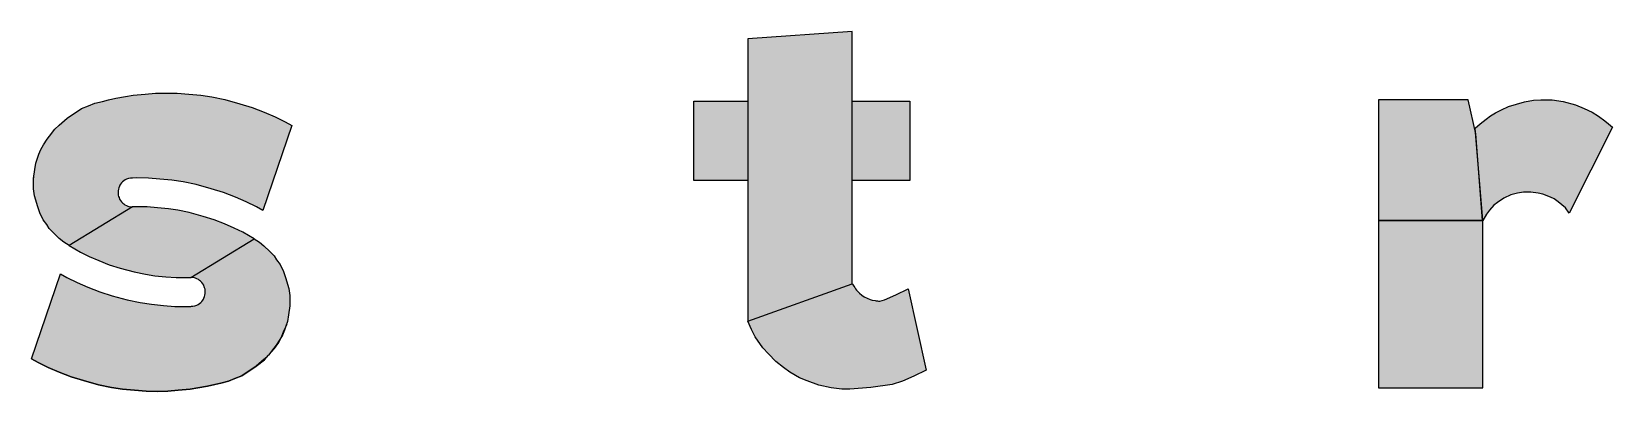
# Model space of a CAD drawing. Extents: x 0 to 119, y 0 to 84.
# Drawn here: x 114.227 to 115.281, y 7.753 to 7.992 of the extents above; entities that cross this region are included whole.
import ezdxf

# ---------------------------------------------------------------- set-up
doc = ezdxf.new("R2010")
doc.units = 0
doc.header["$MEASUREMENT"] = 0
doc.layers.add('15', color=8, linetype='CONTINUOUS')

msp = doc.modelspace()

# ---------------------------------------------------------------- linework, layer by layer
at = {"layer": '15', "linetype": 'Continuous'}
for points in [[(114.774022, 7.992373), (114.704422, 7.987573), (114.704422, 7.799411), (114.774022, 7.824373), (114.774022, 7.992373)], [(114.251902, 7.849767), (114.248161, 7.852031), (114.245261, 7.854401), (114.241378, 7.858284), (114.23852, 7.861141), (114.236854, 7.863786), (114.234561, 7.866899), (114.232317, 7.87163), (114.230861, 7.875573), (114.22868, 7.882942), (114.228013, 7.887552), (114.228013, 7.894406), (114.228854, 7.900545), (114.229655, 7.904815), (114.230656, 7.908084), (114.231621, 7.910753), (114.23303, 7.913902), (114.234729, 7.916843), (114.237218, 7.920702), (114.240226, 7.924758), (114.241289, 7.926256), (114.242198, 7.927423), (114.245103, 7.929925), (114.250435, 7.934655), (114.26013, 7.941177), (114.264816, 7.942976), (114.26892, 7.944609), (114.274087, 7.9459), (114.27803, 7.946832), (114.282968, 7.947968), (114.289452, 7.949132), (114.294513, 7.950018), (114.302586, 7.950744), (114.309368, 7.951337), (114.316248, 7.951456), (114.323819, 7.95139), (114.33157, 7.950744), (114.339545, 7.950033), (114.347024, 7.948905), (114.355628, 7.947031), (114.365639, 7.944286), (114.373874, 7.941776), (114.381958, 7.938665), (114.389118, 7.935516), (114.395914, 7.932256), (114.400221, 7.929749), (114.381021, 7.873151), (114.376714, 7.875658), (114.369918, 7.878918), (114.362758, 7.882067), (114.354674, 7.885178), (114.346439, 7.887688), (114.336428, 7.890433), (114.327824, 7.892307), (114.320345, 7.893435), (114.31237, 7.894146), (114.304619, 7.894792), (114.297048, 7.894858), (114.293981, 7.894805), (114.293506, 7.894754), (114.292649, 7.894754), (114.291342, 7.89442), (114.290108, 7.893999), (114.289222, 7.89352), (114.288238, 7.892907), (114.287353, 7.892222), (114.286628, 7.891497), (114.286126, 7.890686), (114.285701, 7.88997), (114.285354, 7.889392), (114.284897, 7.888302), (114.284633, 7.887283), (114.284398, 7.886314), (114.284398, 7.885228), (114.284398, 7.884334), (114.284558, 7.883327), (114.284824, 7.882476), (114.285115, 7.881721), (114.285449, 7.880777), (114.286116, 7.879804), (114.286719, 7.878897), (114.287612, 7.878004), (114.288209, 7.877522), (114.288973, 7.876977), (114.289977, 7.876475), (114.290871, 7.876082), (114.291559, 7.875864), (114.292269, 7.875666), (114.293487, 7.875666), (114.294151, 7.875605), (114.251902, 7.849767)], [(114.668422, 7.946059), (114.704422, 7.946059), (114.704422, 7.893259), (114.668422, 7.893259), (114.668422, 7.946059)], [(114.774022, 7.946059), (114.812422, 7.946059), (114.812422, 7.893259), (114.774022, 7.893259), (114.774022, 7.946059)], [(115.189905, 7.924308), (115.184788, 7.946932), (115.124899, 7.946932), (115.124899, 7.866532), (115.194388, 7.866532), (115.189882, 7.92428)], [(115.194499, 7.866532), (115.189476, 7.928046), (115.192838, 7.930812), (115.196646, 7.933953), (115.199596, 7.936238), (115.203023, 7.938141), (115.207021, 7.940235), (115.211589, 7.94252), (115.21692, 7.944138), (115.222345, 7.945566), (115.228246, 7.946613), (115.233145, 7.946878), (115.235662, 7.946939), (115.240774, 7.94687), (115.248096, 7.945726), (115.256364, 7.943652), (115.262195, 7.941111), (115.267377, 7.938789), (115.271758, 7.936079), (115.275907, 7.933022), (115.278339, 7.931016), (115.280912, 7.928754), (115.252099, 7.871332), (115.249547, 7.87491), (115.244698, 7.878913), (115.242038, 7.880989), (115.239607, 7.882133), (115.234529, 7.884135), (115.231525, 7.884787), (115.22652, 7.885351), (115.221729, 7.885351), (115.217652, 7.884779), (115.21329, 7.883492), (115.20844, 7.881326), (115.204206, 7.878566), (115.201902, 7.876606), (115.198988, 7.873337), (115.196985, 7.870691), (115.194499, 7.866532)], [(114.375101, 7.854295), (114.367717, 7.858679), (114.3619, 7.86147), (114.355441, 7.86431), (114.348419, 7.867013), (114.341101, 7.869243), (114.331843, 7.871781), (114.324345, 7.873414), (114.318058, 7.874363), (114.310775, 7.875013), (114.303737, 7.875599), (114.297132, 7.875657), (114.294151, 7.875605), (114.251902, 7.849767), (114.255643, 7.847504), (114.259285, 7.845383), (114.265103, 7.842592), (114.271561, 7.839752), (114.278584, 7.837049), (114.285902, 7.834819), (114.29516, 7.832281), (114.302657, 7.830648), (114.308944, 7.829699), (114.316227, 7.829049), (114.323266, 7.828463), (114.329871, 7.828405), (114.332851, 7.828457), (114.375101, 7.854295)], [(115.194499, 7.866532), (115.124899, 7.866532), (115.124899, 7.754932), (115.194499, 7.754932), (115.194499, 7.866532)], [(114.375101, 7.854295), (114.378842, 7.852031), (114.381742, 7.849661), (114.385625, 7.845778), (114.388483, 7.842921), (114.390149, 7.840276), (114.392441, 7.837163), (114.394686, 7.832431), (114.396141, 7.828489), (114.398323, 7.82112), (114.39899, 7.81651), (114.39899, 7.809655), (114.398149, 7.803517), (114.397348, 7.799247), (114.396347, 7.795977), (114.395381, 7.793309), (114.393973, 7.79016), (114.392274, 7.787219), (114.389784, 7.78336), (114.386777, 7.779304), (114.385714, 7.777806), (114.384805, 7.776639), (114.3819, 7.774137), (114.376567, 7.769406), (114.366873, 7.762885), (114.362187, 7.761086), (114.358082, 7.759453), (114.352915, 7.758161), (114.348973, 7.75723), (114.344035, 7.756094), (114.33755, 7.75493), (114.33249, 7.754044), (114.324416, 7.753317), (114.317635, 7.752725), (114.310755, 7.752606), (114.303184, 7.752672), (114.295433, 7.753317), (114.287457, 7.754029), (114.279979, 7.755157), (114.271375, 7.757031), (114.261364, 7.759776), (114.253129, 7.762286), (114.245045, 7.765397), (114.237885, 7.768546), (114.231089, 7.771805), (114.226781, 7.774313), (114.245981, 7.830911), (114.250289, 7.828403), (114.257085, 7.825144), (114.264245, 7.821995), (114.272329, 7.818884), (114.280564, 7.816374), (114.290575, 7.813629), (114.299179, 7.811755), (114.306657, 7.810627), (114.314633, 7.809915), (114.322384, 7.80927), (114.329955, 7.809204), (114.333021, 7.809257), (114.333497, 7.809308), (114.334354, 7.809308), (114.33566, 7.809642), (114.336895, 7.810063), (114.33778, 7.810542), (114.338765, 7.811155), (114.33965, 7.81184), (114.340374, 7.812565), (114.340877, 7.813376), (114.341302, 7.814091), (114.341649, 7.81467), (114.342106, 7.81576), (114.34237, 7.816779), (114.342605, 7.817748), (114.342605, 7.818834), (114.342605, 7.819728), (114.342445, 7.820735), (114.342179, 7.821586), (114.341888, 7.822341), (114.341554, 7.823285), (114.340886, 7.824258), (114.340284, 7.825165), (114.339391, 7.826058), (114.338793, 7.82654), (114.33803, 7.827085), (114.337026, 7.827587), (114.336132, 7.82798), (114.335444, 7.828198), (114.334733, 7.828396), (114.333516, 7.828396), (114.332851, 7.828457), (114.375101, 7.854295)], [(114.774022, 7.824373), (114.774232, 7.824014), (114.774685, 7.823359), (114.775088, 7.82266), (114.775659, 7.821755), (114.776234, 7.820962), (114.776943, 7.820073), (114.777522, 7.819383), (114.778816, 7.818117), (114.780443, 7.816752), (114.782054, 7.815706), (114.783998, 7.814675), (114.785899, 7.813919), (114.787227, 7.813491), (114.789244, 7.81307), (114.789991, 7.812959), (114.790926, 7.812856), (114.791625, 7.812811), (114.792381, 7.812791), (114.795468, 7.813619), (114.803105, 7.817042), (114.811222, 7.820945), (114.823222, 7.766731), (114.815105, 7.762828), (114.807468, 7.759405), (114.800535, 7.757196), (114.786489, 7.755084), (114.772415, 7.754059), (114.766998, 7.754142), (114.75995, 7.754906), (114.75166, 7.756743), (114.744058, 7.759606), (114.738784, 7.761708), (114.732309, 7.765412), (114.72808, 7.768421), (114.722956, 7.772434), (114.718097, 7.777594), (114.714482, 7.781586), (114.709359, 7.789044), (114.706929, 7.793771), (114.704422, 7.799411), (114.774022, 7.824373)], [(114.226781, 7.774313), (114.231089, 7.771805), (114.237885, 7.768546), (114.245045, 7.765397), (114.253129, 7.762286), (114.261364, 7.759776), (114.271375, 7.757031), (114.279979, 7.755157), (114.287457, 7.754029), (114.295433, 7.753317), (114.303184, 7.752672), (114.310755, 7.752606), (114.317635, 7.752725), (114.324416, 7.753317), (114.33249, 7.754044), (114.33755, 7.75493), (114.344035, 7.756094), (114.348973, 7.75723), (114.352915, 7.758161), (114.358082, 7.759453), (114.362187, 7.761086), (114.366873, 7.762885), (114.376567, 7.769406), (114.382119, 7.773703), (114.384805, 7.776639), (114.38873, 7.781203), (114.39172, 7.78507), (114.393198, 7.788301), (114.395166, 7.793355), (114.397181, 7.797311)]]:
    msp.add_lwpolyline(points, dxfattribs=at)
for points in [[(114.774022, 7.992373), (114.704422, 7.987573), (114.704422, 7.799411)], [(114.774022, 7.992373), (114.704422, 7.799411), (114.774022, 7.824373)], [(114.774022, 7.992373), (114.774022, 7.824373), (114.774022, 7.992373)], [(114.289452, 7.949132), (114.284633, 7.887283), (114.282968, 7.947968)], [(114.289452, 7.949132), (114.284897, 7.888302), (114.284633, 7.887283)], [(114.289452, 7.949132), (114.284633, 7.887283), (114.284633, 7.887283)], [(114.289452, 7.949132), (114.285701, 7.88997), (114.284897, 7.888302)], [(114.289452, 7.949132), (114.286126, 7.890686), (114.285701, 7.88997)], [(114.289452, 7.949132), (114.286628, 7.891497), (114.286126, 7.890686)], [(114.289452, 7.949132), (114.287353, 7.892222), (114.286628, 7.891497)], [(114.289452, 7.949132), (114.288238, 7.892907), (114.287353, 7.892222)], [(114.289452, 7.949132), (114.289222, 7.89352), (114.288238, 7.892907)], [(114.289452, 7.949132), (114.290108, 7.893999), (114.289222, 7.89352)], [(114.294513, 7.950018), (114.290108, 7.893999), (114.289452, 7.949132)], [(114.289452, 7.949132), (114.290108, 7.893999), (114.290108, 7.893999)], [(114.294513, 7.950018), (114.291342, 7.89442), (114.290108, 7.893999)], [(114.294513, 7.950018), (114.293506, 7.894754), (114.291342, 7.89442)], [(114.294513, 7.950018), (114.293981, 7.894805), (114.293506, 7.894754)], [(114.294513, 7.950018), (114.297048, 7.894858), (114.293981, 7.894805)], [(114.294513, 7.950018), (114.293981, 7.894805), (114.293981, 7.894805)], [(114.302586, 7.950744), (114.297048, 7.894858), (114.294513, 7.950018)], [(114.302586, 7.950744), (114.304619, 7.894792), (114.297048, 7.894858)], [(114.309368, 7.951337), (114.304619, 7.894792), (114.302586, 7.950744)], [(114.309368, 7.951337), (114.31237, 7.894146), (114.304619, 7.894792)], [(114.316248, 7.951456), (114.31237, 7.894146), (114.309368, 7.951337)], [(114.316248, 7.951456), (114.320345, 7.893435), (114.31237, 7.894146)], [(114.323819, 7.95139), (114.320345, 7.893435), (114.316248, 7.951456)], [(114.323819, 7.95139), (114.327824, 7.892307), (114.320345, 7.893435)], [(114.33157, 7.950744), (114.327824, 7.892307), (114.323819, 7.95139)], [(114.33157, 7.950744), (114.336428, 7.890433), (114.327824, 7.892307)], [(114.339545, 7.950033), (114.336428, 7.890433), (114.33157, 7.950744)], [(114.339545, 7.950033), (114.346439, 7.887688), (114.336428, 7.890433)], [(114.347024, 7.948905), (114.346439, 7.887688), (114.339545, 7.950033)], [(114.347024, 7.948905), (114.354674, 7.885178), (114.346439, 7.887688)], [(114.355628, 7.947031), (114.354674, 7.885178), (114.347024, 7.948905)], [(114.250435, 7.934655), (114.26013, 7.941177), (114.251902, 7.849767)], [(114.285115, 7.881721), (114.251902, 7.849767), (114.26013, 7.941177)], [(114.284558, 7.883327), (114.26013, 7.941177), (114.264816, 7.942976)], [(114.285115, 7.881721), (114.26013, 7.941177), (114.284558, 7.883327)], [(114.284558, 7.883327), (114.264816, 7.942976), (114.26892, 7.944609)], [(114.284558, 7.883327), (114.284558, 7.883327), (114.264816, 7.942976)], [(114.284558, 7.883327), (114.26892, 7.944609), (114.274087, 7.9459)], [(114.284398, 7.885228), (114.274087, 7.9459), (114.27803, 7.946832)], [(114.284398, 7.885228), (114.284558, 7.883327), (114.274087, 7.9459)], [(114.284398, 7.885228), (114.27803, 7.946832), (114.282968, 7.947968)], [(114.284398, 7.885228), (114.282968, 7.947968), (114.284633, 7.887283)], [(114.355628, 7.947031), (114.362758, 7.882067), (114.354674, 7.885178)], [(114.365639, 7.944286), (114.362758, 7.882067), (114.355628, 7.947031)], [(114.365639, 7.944286), (114.369918, 7.878918), (114.362758, 7.882067)], [(114.373874, 7.941776), (114.369918, 7.878918), (114.365639, 7.944286)], [(114.373874, 7.941776), (114.376714, 7.875658), (114.369918, 7.878918)], [(114.381958, 7.938665), (114.376714, 7.875658), (114.373874, 7.941776)], [(114.381958, 7.938665), (114.381021, 7.873151), (114.376714, 7.875658)], [(114.381021, 7.873151), (114.381958, 7.938665), (114.400221, 7.929749)], [(114.381958, 7.938665), (114.389118, 7.935516), (114.400221, 7.929749)], [(114.668422, 7.946059), (114.704422, 7.946059), (114.704422, 7.893259)], [(114.668422, 7.946059), (114.704422, 7.893259), (114.668422, 7.893259)], [(114.668422, 7.946059), (114.668422, 7.893259), (114.668422, 7.946059)], [(114.774022, 7.946059), (114.812422, 7.946059), (114.812422, 7.893259)], [(114.774022, 7.946059), (114.812422, 7.893259), (114.774022, 7.893259)], [(114.774022, 7.946059), (114.774022, 7.893259), (114.774022, 7.946059)], [(115.189905, 7.924308), (115.184788, 7.946932), (115.124899, 7.946932)], [(115.189905, 7.924308), (115.124899, 7.946932), (115.124899, 7.866532)], [(115.203023, 7.938141), (115.201902, 7.876606), (115.199596, 7.936238)], [(115.203023, 7.938141), (115.204206, 7.878566), (115.201902, 7.876606)], [(115.207021, 7.940235), (115.204206, 7.878566), (115.203023, 7.938141)], [(115.207021, 7.940235), (115.20844, 7.881326), (115.204206, 7.878566)], [(115.211589, 7.94252), (115.20844, 7.881326), (115.207021, 7.940235)], [(115.211589, 7.94252), (115.21329, 7.883492), (115.20844, 7.881326)], [(115.21692, 7.944138), (115.21329, 7.883492), (115.211589, 7.94252)], [(115.21692, 7.944138), (115.217652, 7.884779), (115.21329, 7.883492)], [(115.222345, 7.945566), (115.217652, 7.884779), (115.21692, 7.944138)], [(115.222345, 7.945566), (115.221729, 7.885351), (115.217652, 7.884779)], [(115.221729, 7.885351), (115.222345, 7.945566), (115.22652, 7.885351)], [(115.222345, 7.945566), (115.228246, 7.946613), (115.22652, 7.885351)], [(115.22652, 7.885351), (115.228246, 7.946613), (115.231525, 7.884787)], [(115.228246, 7.946613), (115.233145, 7.946878), (115.231525, 7.884787)], [(115.231525, 7.884787), (115.233145, 7.946878), (115.234529, 7.884135)], [(115.233145, 7.946878), (115.235662, 7.946939), (115.234529, 7.884135)], [(115.234529, 7.884135), (115.235662, 7.946939), (115.239607, 7.882133)], [(115.235662, 7.946939), (115.240774, 7.94687), (115.239607, 7.882133)], [(115.239607, 7.882133), (115.240774, 7.94687), (115.242038, 7.880989)], [(115.240774, 7.94687), (115.248096, 7.945726), (115.242038, 7.880989)], [(115.242038, 7.880989), (115.248096, 7.945726), (115.244698, 7.878913)], [(115.249547, 7.87491), (115.244698, 7.878913), (115.248096, 7.945726)], [(115.249547, 7.87491), (115.248096, 7.945726), (115.256364, 7.943652)], [(115.249547, 7.87491), (115.256364, 7.943652), (115.252099, 7.871332)], [(115.280912, 7.928754), (115.252099, 7.871332), (115.256364, 7.943652)], [(115.280912, 7.928754), (115.256364, 7.943652), (115.262195, 7.941111)], [(115.280912, 7.928754), (115.262195, 7.941111), (115.267377, 7.938789)], [(115.280912, 7.928754), (115.267377, 7.938789), (115.271758, 7.936079)], [(114.241289, 7.926256), (114.242198, 7.927423), (114.241378, 7.858284)], [(114.241378, 7.858284), (114.242198, 7.927423), (114.245261, 7.854401)], [(114.242198, 7.927423), (114.245103, 7.929925), (114.245261, 7.854401)], [(114.250435, 7.934655), (114.245261, 7.854401), (114.245103, 7.929925)], [(114.250435, 7.934655), (114.248161, 7.852031), (114.245261, 7.854401)], [(114.250435, 7.934655), (114.251902, 7.849767), (114.248161, 7.852031)], [(114.389118, 7.935516), (114.395914, 7.932256), (114.400221, 7.929749)], [(115.189476, 7.928046), (115.192838, 7.930812), (115.194499, 7.866532)], [(115.192838, 7.930812), (115.196646, 7.933953), (115.194499, 7.866532)], [(115.194499, 7.866532), (115.196646, 7.933953), (115.196985, 7.870691)], [(115.196646, 7.933953), (115.199596, 7.936238), (115.196985, 7.870691)], [(115.196985, 7.870691), (115.199596, 7.936238), (115.198988, 7.873337)], [(115.199596, 7.936238), (115.201902, 7.876606), (115.198988, 7.873337)], [(115.280912, 7.928754), (115.271758, 7.936079), (115.275907, 7.933022)], [(115.280912, 7.928754), (115.275907, 7.933022), (115.278339, 7.931016)], [(114.23303, 7.913902), (114.234729, 7.916843), (114.234561, 7.866899)], [(114.234561, 7.866899), (114.234729, 7.916843), (114.236854, 7.863786)], [(114.234729, 7.916843), (114.237218, 7.920702), (114.236854, 7.863786)], [(114.236854, 7.863786), (114.237218, 7.920702), (114.23852, 7.861141)], [(114.237218, 7.920702), (114.240226, 7.924758), (114.23852, 7.861141)], [(114.23852, 7.861141), (114.240226, 7.924758), (114.241378, 7.858284)], [(114.240226, 7.924758), (114.241289, 7.926256), (114.241378, 7.858284)], [(115.189905, 7.924308), (115.124899, 7.866532), (115.194388, 7.866532)], [(115.189905, 7.924308), (115.194388, 7.866532), (115.189905, 7.924308)], [(114.229655, 7.904815), (114.230656, 7.908084), (114.230861, 7.875573)], [(114.230656, 7.908084), (114.231621, 7.910753), (114.230861, 7.875573)], [(114.230861, 7.875573), (114.231621, 7.910753), (114.232317, 7.87163)], [(114.231621, 7.910753), (114.23303, 7.913902), (114.232317, 7.87163)], [(114.232317, 7.87163), (114.23303, 7.913902), (114.234561, 7.866899)], [(114.22868, 7.882942), (114.228013, 7.887552), (114.228854, 7.900545)], [(114.228013, 7.887552), (114.228013, 7.894406), (114.228854, 7.900545)], [(114.230861, 7.875573), (114.22868, 7.882942), (114.228854, 7.900545)], [(114.229655, 7.904815), (114.230861, 7.875573), (114.228854, 7.900545)], [(114.284398, 7.885228), (114.284633, 7.887283), (114.284398, 7.885228)], [(114.285115, 7.881721), (114.286116, 7.879804), (114.251902, 7.849767)], [(114.251902, 7.849767), (114.286116, 7.879804), (114.286719, 7.878897)], [(114.251902, 7.849767), (114.286719, 7.878897), (114.287612, 7.878004)], [(114.251902, 7.849767), (114.287612, 7.878004), (114.288209, 7.877522)], [(114.251902, 7.849767), (114.288209, 7.877522), (114.289977, 7.876475)], [(114.289977, 7.876475), (114.290871, 7.876082), (114.251902, 7.849767)], [(114.251902, 7.849767), (114.289977, 7.876475), (114.289977, 7.876475)], [(114.290871, 7.876082), (114.291559, 7.875864), (114.251902, 7.849767)], [(114.251902, 7.849767), (114.291559, 7.875864), (114.293487, 7.875666)], [(114.375101, 7.854295), (114.294151, 7.875605), (114.251902, 7.849767)], [(114.284824, 7.882476), (114.284558, 7.883327), (114.285115, 7.881721)], [(114.286116, 7.879804), (114.285449, 7.880777), (114.285115, 7.881721)], [(114.291559, 7.875864), (114.293487, 7.875666), (114.293487, 7.875666)], [(114.375101, 7.854295), (114.297132, 7.875657), (114.294151, 7.875605)], [(114.375101, 7.854295), (114.303737, 7.875599), (114.297132, 7.875657)], [(114.375101, 7.854295), (114.310775, 7.875013), (114.303737, 7.875599)], [(114.375101, 7.854295), (114.318058, 7.874363), (114.310775, 7.875013)], [(114.375101, 7.854295), (114.324345, 7.873414), (114.318058, 7.874363)], [(114.375101, 7.854295), (114.331843, 7.871781), (114.324345, 7.873414)], [(114.375101, 7.854295), (114.341101, 7.869243), (114.331843, 7.871781)], [(114.375101, 7.854295), (114.348419, 7.867013), (114.341101, 7.869243)], [(114.375101, 7.854295), (114.355441, 7.86431), (114.348419, 7.867013)], [(114.375101, 7.854295), (114.3619, 7.86147), (114.355441, 7.86431)], [(115.194499, 7.866532), (115.124899, 7.866532), (115.124899, 7.754932)], [(115.194499, 7.866532), (115.124899, 7.754932), (115.194499, 7.754932)], [(115.194499, 7.866532), (115.194499, 7.754932), (115.194499, 7.866532)], [(114.375101, 7.854295), (114.251902, 7.849767), (114.255643, 7.847504)], [(114.375101, 7.854295), (114.255643, 7.847504), (114.259285, 7.845383)], [(114.375101, 7.854295), (114.259285, 7.845383), (114.265103, 7.842592)], [(114.375101, 7.854295), (114.265103, 7.842592), (114.271561, 7.839752)], [(114.375101, 7.854295), (114.271561, 7.839752), (114.278584, 7.837049)], [(114.375101, 7.854295), (114.278584, 7.837049), (114.285902, 7.834819)], [(114.375101, 7.854295), (114.285902, 7.834819), (114.29516, 7.832281)], [(114.375101, 7.854295), (114.29516, 7.832281), (114.302657, 7.830648)], [(114.375101, 7.854295), (114.302657, 7.830648), (114.308944, 7.829699)], [(114.375101, 7.854295), (114.308944, 7.829699), (114.316227, 7.829049)], [(114.375101, 7.854295), (114.316227, 7.829049), (114.323266, 7.828463)], [(114.375101, 7.854295), (114.323266, 7.828463), (114.329871, 7.828405)], [(114.375101, 7.854295), (114.329871, 7.828405), (114.332851, 7.828457)], [(114.375101, 7.854295), (114.332851, 7.828457), (114.375101, 7.854295)], [(114.335444, 7.828198), (114.333516, 7.828396), (114.375101, 7.854295)], [(114.375101, 7.854295), (114.333516, 7.828396), (114.333516, 7.828396)], [(114.336132, 7.82798), (114.335444, 7.828198), (114.375101, 7.854295)], [(114.337026, 7.827587), (114.336132, 7.82798), (114.375101, 7.854295)], [(114.338793, 7.82654), (114.337026, 7.827587), (114.375101, 7.854295)], [(114.375101, 7.854295), (114.337026, 7.827587), (114.337026, 7.827587)], [(114.339391, 7.826058), (114.338793, 7.82654), (114.375101, 7.854295)], [(114.340284, 7.825165), (114.339391, 7.826058), (114.375101, 7.854295)], [(114.340886, 7.824258), (114.340284, 7.825165), (114.375101, 7.854295)], [(114.341554, 7.823285), (114.340886, 7.824258), (114.375101, 7.854295)], [(114.341888, 7.822341), (114.341554, 7.823285), (114.375101, 7.854295)], [(114.342179, 7.821586), (114.341888, 7.822341), (114.375101, 7.854295)], [(114.342445, 7.820735), (114.342179, 7.821586), (114.375101, 7.854295)], [(114.342605, 7.818834), (114.342445, 7.820735), (114.375101, 7.854295)], [(114.375101, 7.854295), (114.342445, 7.820735), (114.342445, 7.820735)], [(114.344035, 7.756094), (114.342605, 7.818834), (114.375101, 7.854295)], [(114.344035, 7.756094), (114.375101, 7.854295), (114.348973, 7.75723)], [(114.352915, 7.758161), (114.348973, 7.75723), (114.375101, 7.854295)], [(114.358082, 7.759453), (114.352915, 7.758161), (114.375101, 7.854295)], [(114.362187, 7.761086), (114.358082, 7.759453), (114.375101, 7.854295)], [(114.375101, 7.854295), (114.367717, 7.858679), (114.3619, 7.86147)], [(114.366873, 7.762885), (114.362187, 7.761086), (114.375101, 7.854295)], [(114.376567, 7.769406), (114.366873, 7.762885), (114.375101, 7.854295)], [(114.378842, 7.852031), (114.376567, 7.769406), (114.375101, 7.854295)], [(114.376567, 7.769406), (114.378842, 7.852031), (114.3819, 7.774137)], [(114.378842, 7.852031), (114.381742, 7.849661), (114.3819, 7.774137)], [(114.381742, 7.849661), (114.385625, 7.845778), (114.3819, 7.774137)], [(114.385625, 7.845778), (114.384805, 7.776639), (114.3819, 7.774137)], [(114.384805, 7.776639), (114.385625, 7.845778), (114.385714, 7.777806)], [(114.385625, 7.845778), (114.388483, 7.842921), (114.385714, 7.777806)], [(114.388483, 7.842921), (114.386777, 7.779304), (114.385714, 7.777806)], [(114.386777, 7.779304), (114.388483, 7.842921), (114.389784, 7.78336)], [(114.388483, 7.842921), (114.390149, 7.840276), (114.389784, 7.78336)], [(114.389784, 7.78336), (114.390149, 7.840276), (114.392274, 7.787219)], [(114.390149, 7.840276), (114.392441, 7.837163), (114.392274, 7.787219)], [(114.392274, 7.787219), (114.392441, 7.837163), (114.393973, 7.79016)], [(114.392441, 7.837163), (114.394686, 7.832431), (114.393973, 7.79016)], [(114.393973, 7.79016), (114.394686, 7.832431), (114.395381, 7.793309)], [(114.394686, 7.832431), (114.396141, 7.828489), (114.395381, 7.793309)], [(114.245981, 7.830911), (114.231089, 7.771805), (114.226781, 7.774313)], [(114.245981, 7.830911), (114.237885, 7.768546), (114.231089, 7.771805)], [(114.245981, 7.830911), (114.245045, 7.765397), (114.237885, 7.768546)], [(114.245981, 7.830911), (114.253129, 7.762286), (114.245045, 7.765397)], [(114.245981, 7.830911), (114.250289, 7.828403), (114.253129, 7.762286)], [(114.250289, 7.828403), (114.257085, 7.825144), (114.253129, 7.762286)], [(114.253129, 7.762286), (114.257085, 7.825144), (114.261364, 7.759776)], [(114.257085, 7.825144), (114.264245, 7.821995), (114.261364, 7.759776)], [(114.261364, 7.759776), (114.264245, 7.821995), (114.271375, 7.757031)], [(114.264245, 7.821995), (114.272329, 7.818884), (114.271375, 7.757031)], [(114.395381, 7.793309), (114.396141, 7.828489), (114.396347, 7.795977)], [(114.398323, 7.82112), (114.396347, 7.795977), (114.396141, 7.828489)], [(114.774022, 7.824373), (114.706929, 7.793771), (114.704422, 7.799411)], [(114.774022, 7.824373), (114.709359, 7.789044), (114.706929, 7.793771)], [(114.774022, 7.824373), (114.714482, 7.781586), (114.709359, 7.789044)], [(114.774022, 7.824373), (114.718097, 7.777594), (114.714482, 7.781586)], [(114.774022, 7.824373), (114.722956, 7.772434), (114.718097, 7.777594)], [(114.774022, 7.824373), (114.72808, 7.768421), (114.722956, 7.772434)], [(114.774022, 7.824373), (114.732309, 7.765412), (114.72808, 7.768421)], [(114.774022, 7.824373), (114.738784, 7.761708), (114.732309, 7.765412)], [(114.774022, 7.824373), (114.744058, 7.759606), (114.738784, 7.761708)], [(114.774022, 7.824373), (114.75166, 7.756743), (114.744058, 7.759606)], [(114.774022, 7.824373), (114.75995, 7.754906), (114.75166, 7.756743)], [(114.774022, 7.824373), (114.766998, 7.754142), (114.75995, 7.754906)], [(114.774022, 7.824373), (114.772415, 7.754059), (114.766998, 7.754142)], [(114.786489, 7.755084), (114.772415, 7.754059), (114.774022, 7.824373)], [(114.786489, 7.755084), (114.774022, 7.824373), (114.774022, 7.824373)], [(114.786489, 7.755084), (114.774022, 7.824373), (114.774232, 7.824014)], [(114.786489, 7.755084), (114.774232, 7.824014), (114.774685, 7.823359)], [(114.786489, 7.755084), (114.774685, 7.823359), (114.775088, 7.82266)], [(114.786489, 7.755084), (114.775088, 7.82266), (114.775659, 7.821755)], [(114.786489, 7.755084), (114.775659, 7.821755), (114.776234, 7.820962)], [(114.271375, 7.757031), (114.272329, 7.818884), (114.279979, 7.755157)], [(114.272329, 7.818884), (114.280564, 7.816374), (114.279979, 7.755157)], [(114.279979, 7.755157), (114.280564, 7.816374), (114.287457, 7.754029)], [(114.280564, 7.816374), (114.290575, 7.813629), (114.287457, 7.754029)], [(114.287457, 7.754029), (114.290575, 7.813629), (114.295433, 7.753317)], [(114.290575, 7.813629), (114.299179, 7.811755), (114.295433, 7.753317)], [(114.295433, 7.753317), (114.299179, 7.811755), (114.303184, 7.752672)], [(114.299179, 7.811755), (114.306657, 7.810627), (114.303184, 7.752672)], [(114.344035, 7.756094), (114.33778, 7.810542), (114.338765, 7.811155)], [(114.344035, 7.756094), (114.338765, 7.811155), (114.33965, 7.81184)], [(114.344035, 7.756094), (114.33965, 7.81184), (114.340374, 7.812565)], [(114.344035, 7.756094), (114.340374, 7.812565), (114.340877, 7.813376)], [(114.344035, 7.756094), (114.340877, 7.813376), (114.341302, 7.814091)], [(114.344035, 7.756094), (114.341302, 7.814091), (114.342106, 7.81576)], [(114.344035, 7.756094), (114.342106, 7.81576), (114.34237, 7.816779)], [(114.344035, 7.756094), (114.34237, 7.816779), (114.342605, 7.818834)], [(114.342605, 7.818834), (114.342605, 7.818834), (114.34237, 7.816779)], [(114.344035, 7.756094), (114.34237, 7.816779), (114.34237, 7.816779)], [(114.398323, 7.82112), (114.397348, 7.799247), (114.396347, 7.795977)], [(114.398323, 7.82112), (114.398149, 7.803517), (114.397348, 7.799247)], [(114.398323, 7.82112), (114.39899, 7.809655), (114.398149, 7.803517)], [(114.398323, 7.82112), (114.39899, 7.81651), (114.39899, 7.809655)], [(114.786489, 7.755084), (114.776234, 7.820962), (114.776943, 7.820073)], [(114.786489, 7.755084), (114.776943, 7.820073), (114.778816, 7.818117)], [(114.786489, 7.755084), (114.778816, 7.818117), (114.780443, 7.816752)], [(114.786489, 7.755084), (114.780443, 7.816752), (114.782054, 7.815706)], [(114.786489, 7.755084), (114.782054, 7.815706), (114.783998, 7.814675)], [(114.786489, 7.755084), (114.783998, 7.814675), (114.785899, 7.813919)], [(114.786489, 7.755084), (114.785899, 7.813919), (114.787227, 7.813491)], [(114.800535, 7.757196), (114.786489, 7.755084), (114.787227, 7.813491)], [(114.800535, 7.757196), (114.787227, 7.813491), (114.789244, 7.81307)], [(114.800535, 7.757196), (114.789244, 7.81307), (114.789244, 7.81307)], [(114.800535, 7.757196), (114.789244, 7.81307), (114.789991, 7.812959)], [(114.800535, 7.757196), (114.789991, 7.812959), (114.790926, 7.812856)], [(114.800535, 7.757196), (114.790926, 7.812856), (114.791625, 7.812811)], [(114.791625, 7.812811), (114.795468, 7.813619), (114.800535, 7.757196)], [(114.795468, 7.813619), (114.803105, 7.817042), (114.800535, 7.757196)], [(114.800535, 7.757196), (114.803105, 7.817042), (114.807468, 7.759405)], [(114.803105, 7.817042), (114.811222, 7.820945), (114.807468, 7.759405)], [(114.807468, 7.759405), (114.811222, 7.820945), (114.815105, 7.762828)], [(114.811222, 7.820945), (114.823222, 7.766731), (114.815105, 7.762828)], [(114.303184, 7.752672), (114.306657, 7.810627), (114.310755, 7.752606)], [(114.306657, 7.810627), (114.314633, 7.809915), (114.310755, 7.752606)], [(114.310755, 7.752606), (114.314633, 7.809915), (114.317635, 7.752725)], [(114.314633, 7.809915), (114.322384, 7.80927), (114.317635, 7.752725)], [(114.317635, 7.752725), (114.322384, 7.80927), (114.324416, 7.753317)], [(114.322384, 7.80927), (114.329955, 7.809204), (114.324416, 7.753317)], [(114.324416, 7.753317), (114.329955, 7.809204), (114.33249, 7.754044)], [(114.329955, 7.809204), (114.333021, 7.809257), (114.33249, 7.754044)], [(114.33755, 7.75493), (114.33249, 7.754044), (114.333021, 7.809257)], [(114.33755, 7.75493), (114.333021, 7.809257), (114.333497, 7.809308)], [(114.33755, 7.75493), (114.333021, 7.809257), (114.333021, 7.809257)], [(114.33755, 7.75493), (114.333497, 7.809308), (114.33566, 7.809642)], [(114.33755, 7.75493), (114.33566, 7.809642), (114.336895, 7.810063)], [(114.344035, 7.756094), (114.336895, 7.810063), (114.33778, 7.810542)], [(114.344035, 7.756094), (114.33755, 7.75493), (114.336895, 7.810063)], [(114.33755, 7.75493), (114.336895, 7.810063), (114.336895, 7.810063)]]:
    msp.add_solid(points, dxfattribs=at)

doc.saveas('drawing.dxf')
